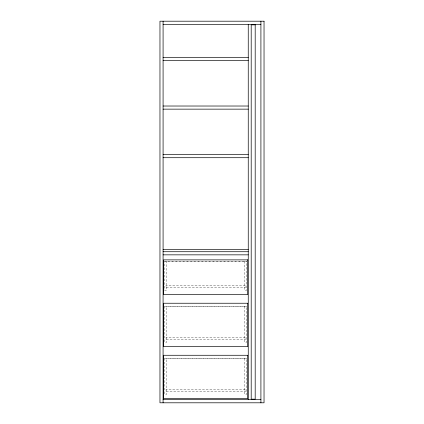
<?xml version="1.0" encoding="UTF-8"?>
<svg xmlns="http://www.w3.org/2000/svg" width="424" height="424" viewBox="0 0 424 424"><rect width="100%" height="100%" fill="white"/><g stroke="black" fill="none" stroke-linecap="round" stroke-linejoin="round"><path stroke-width="0.32" stroke-dasharray="2.12 1.59" d="M164.644 261.608L246.689 261.608M164.644 306.706L246.689 306.706M164.644 358.497L246.689 358.497M244.611 261.264L244.611 290.228L246.689 290.228L246.689 261.264L164.644 261.264L164.644 290.228L166.727 290.228L166.727 261.264M244.611 306.361L244.611 342.263L246.689 342.263L246.689 306.361L164.644 306.361L164.644 342.263L166.727 342.263L166.727 306.361M244.611 358.397L244.611 394.299L246.689 394.299L246.689 358.397L164.644 358.397L164.644 394.299L166.727 394.299L166.727 358.397M245.305 285.543L166.033 285.543L166.033 287.626L245.305 287.626L245.305 285.543M245.305 337.584L166.033 337.584L166.033 339.661L245.305 339.661L245.305 337.584M245.305 389.619L166.033 389.619L166.033 391.697L245.305 391.697L245.305 389.619"/><path stroke-width="0.64" d="M163.086 24.322L260.914 24.322M163.086 57.452L248.252 57.452M163.086 60.574L248.252 60.574M163.086 106.021L248.252 106.021M163.086 109.143L248.252 109.143M163.086 154.585L248.252 154.585M163.086 157.707L248.252 157.707M163.086 249.641L248.252 249.641M163.086 251.724L248.252 251.724M163.086 254.845L248.252 254.845M163.086 399.678L260.914 399.678M260.914 21.2L260.914 402.8M248.252 24.322L248.252 399.678M163.086 21.2L163.086 402.8M264.035 21.2L159.965 21.2L159.965 402.8L264.035 402.8L264.035 21.2M255.19 24.841L251.199 24.841L251.199 399.159L255.19 399.159L255.19 24.841M247.733 259.875L163.606 259.875L163.606 294.563L247.733 294.563L247.733 259.875M247.733 303.24L163.606 303.24L163.606 346.599L247.733 346.599L247.733 303.24M247.733 355.275L163.606 355.275L163.606 398.639L247.733 398.639L247.733 355.275"/></g></svg>
